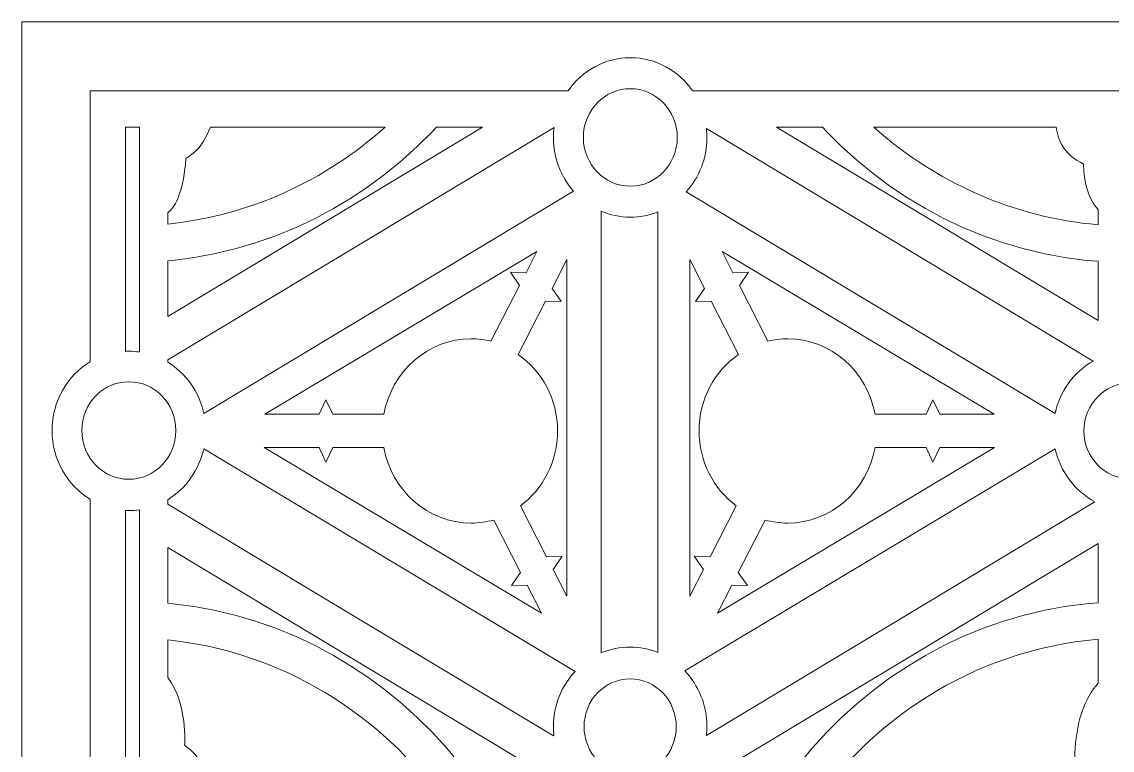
# Model space of a CAD drawing. Header units: centimetres. Extents: x 10.1 to 16.7, y -9.5 to 9.5.
# Drawn here: x 10.145 to 13.382, y 7.338 to 9.5 of the extents above; entities that cross this region are included whole.
import ezdxf

# ---------------------------------------------------------------- set-up
doc = ezdxf.new("R2010")
doc.units = ezdxf.units.CM
doc.header["$MEASUREMENT"] = 0
doc.layers.add('layer 1', color=7, linetype='Continuous')

msp = doc.modelspace()

# ---------------------------------------------------------------- linework, layer by layer
at = {"layer": 'layer 1', "color": 250, "lineweight": 9}
for points, knots in [([(10.14539, 9.49999), (10.14539, 9.49999), (16.7385, 9.49999), (16.7385, 9.49999), (16.7385, 9.49999), (16.7385, 9.49999), (16.7385, -9.50001), (16.7385, -9.50001), (16.7385, -9.50001), (16.7385, -9.50001), (10.14539, -9.50001), (10.14539, -9.50001), (10.14539, -9.50001), (10.14539, -9.50001), (10.14539, 9.49999), (10.14539, 9.49999)], [0, 0, 0, 0, 0.2, 0.2, 0.2, 0.2, 0.4, 0.4, 0.4, 0.4, 0.6, 0.6, 0.6, 0.6, 1, 1, 1, 1]), ([(11.7667, 9.29515), (11.8082, 9.35468), (11.87563, 9.39354), (11.95152, 9.39354), (11.95152, 9.39354), (12.02741, 9.39354), (12.09484, 9.35468), (12.13634, 9.29515)], [0, 0, 0, 0, 0.3333333, 0.3333333, 0.3333333, 0.3333333, 1, 1, 1, 1]), ([(10.34781, 8.49096), (10.34781, 8.49096), (10.34781, 9.29515), (10.34781, 9.29515), (10.34781, 9.29515), (10.34781, 9.29515), (11.7667, 9.29515), (11.7667, 9.29515)], [0, 0, 0, 0, 0.3333333, 0.3333333, 0.3333333, 0.3333333, 1, 1, 1, 1]), ([(12.09093, 9.15678), (12.09093, 9.07705), (12.02831, 9.01202), (11.95152, 9.01202), (11.95152, 9.01202), (11.87473, 9.01202), (11.81211, 9.07705), (11.81211, 9.15678), (11.81211, 9.15678), (11.81211, 9.23651), (11.87473, 9.30153), (11.95152, 9.30153), (11.95152, 9.30153), (12.02831, 9.30153), (12.09093, 9.23651), (12.09093, 9.15678)], [0, 0, 0, 0, 0.2, 0.2, 0.2, 0.2, 0.4, 0.4, 0.4, 0.4, 0.6, 0.6, 0.6, 0.6, 1, 1, 1, 1]), ([(10.45277, 8.52186), (10.45277, 8.52186), (10.45277, 9.18746), (10.45277, 9.18746), (10.45277, 9.18746), (10.45277, 9.18746), (10.49462, 9.18746), (10.49462, 9.18746), (10.49462, 9.18746), (10.49462, 9.18746), (10.49462, 8.51991), (10.49462, 8.51991)], [0, 0, 0, 0, 0.25, 0.25, 0.25, 0.25, 0.5, 0.5, 0.5, 0.5, 1, 1, 1, 1]), ([(10.57833, 8.93321), (10.59708, 8.94633), (10.62374, 8.98449), (10.63273, 9.09495), (10.63273, 9.09495), (10.63273, 9.09495), (10.68048, 9.11735), (10.705, 9.18746)], [0, 0, 0, 0, 0.3333333, 0.3333333, 0.3333333, 0.3333333, 1, 1, 1, 1]), ([(11.37599, 9.18746), (11.37599, 9.18746), (11.36443, 9.17485), (11.36443, 9.17485), (11.36443, 9.17485), (11.36443, 9.17485), (11.32018, 9.13085), (11.32018, 9.13085), (11.32018, 9.13085), (11.32018, 9.13085), (11.27392, 9.0891), (11.27392, 9.0891), (11.27392, 9.0891), (11.27392, 9.0891), (11.22575, 9.04963), (11.22575, 9.04963), (11.22575, 9.04963), (11.22575, 9.04963), (11.17582, 9.01256), (11.17582, 9.01256), (11.17582, 9.01256), (11.17582, 9.01256), (11.1241, 8.97795), (11.1241, 8.97795), (11.1241, 8.97795), (11.1241, 8.97795), (11.07071, 8.94591), (11.07071, 8.94591), (11.07071, 8.94591), (11.07071, 8.94591), (11.01574, 8.91651), (11.01574, 8.91651), (11.01574, 8.91651), (11.01574, 8.91651), (10.95927, 8.88982), (10.95927, 8.88982), (10.95927, 8.88982), (10.95927, 8.88982), (10.90138, 8.86598), (10.90138, 8.86598), (10.90138, 8.86598), (10.90138, 8.86598), (10.84216, 8.84502), (10.84216, 8.84502), (10.84216, 8.84502), (10.84216, 8.84502), (10.78165, 8.82704), (10.78165, 8.82704), (10.78165, 8.82704), (10.78165, 8.82704), (10.72002, 8.81216), (10.72002, 8.81216), (10.72002, 8.81216), (10.72002, 8.81216), (10.65725, 8.80042), (10.65725, 8.80042), (10.65725, 8.80042), (10.65725, 8.80042), (10.59356, 8.79196), (10.59356, 8.79196), (10.59356, 8.79196), (10.59356, 8.79196), (10.57833, 8.79073), (10.57833, 8.79073), (10.57833, 8.79073), (10.57833, 8.79073), (10.57833, 8.62551), (10.57833, 8.62551), (10.57833, 8.62551), (10.57833, 8.62551), (11.51267, 9.18746), (11.51267, 9.18746), (11.51267, 9.18746), (11.51267, 9.18746), (11.37599, 9.18746), (11.37599, 9.18746)], [0, 0, 0, 0, 0.05, 0.05, 0.05, 0.05, 0.1, 0.1, 0.1, 0.1, 0.15, 0.15, 0.15, 0.15, 0.2, 0.2, 0.2, 0.2, 0.25, 0.25, 0.25, 0.25, 0.3, 0.3, 0.3, 0.3, 0.35, 0.35, 0.35, 0.35, 0.4, 0.4, 0.4, 0.4, 0.45, 0.45, 0.45, 0.45, 0.5, 0.5, 0.5, 0.5, 0.55, 0.55, 0.55, 0.55, 0.6, 0.6, 0.6, 0.6, 0.65, 0.65, 0.65, 0.65, 0.7, 0.7, 0.7, 0.7, 0.75, 0.75, 0.75, 0.75, 0.8, 0.8, 0.8, 0.8, 0.85, 0.85, 0.85, 0.85, 0.9, 0.9, 0.9, 0.9, 1, 1, 1, 1]), ([(11.72517, 9.18588), (11.72517, 9.18588), (11.16434, 8.84859), (11.16434, 8.84859), (11.16434, 8.84859), (11.16434, 8.84859), (10.57833, 8.49614), (10.57833, 8.49614), (10.57833, 8.49614), (10.57833, 8.49614), (10.57833, 8.48975), (10.57833, 8.48975)], [0, 0, 0, 0, 0.25, 0.25, 0.25, 0.25, 0.5, 0.5, 0.5, 0.5, 1, 1, 1, 1]), ([(11.78328, 8.99693), (11.74611, 9.03905), (11.72339, 9.09511), (11.72339, 9.15652), (11.72339, 9.15652), (11.72339, 9.16645), (11.72399, 9.17625), (11.72517, 9.18588)], [0, 0, 0, 0, 0.3333333, 0.3333333, 0.3333333, 0.3333333, 1, 1, 1, 1]), ([(13.32505, 8.49292), (13.32505, 8.49292), (12.73369, 8.84859), (12.73369, 8.84859), (12.73369, 8.84859), (12.73369, 8.84859), (12.17748, 9.18314), (12.17748, 9.18314)], [0, 0, 0, 0, 0.3333333, 0.3333333, 0.3333333, 0.3333333, 1, 1, 1, 1]), ([(13.33998, 8.78912), (13.33998, 8.78912), (13.30447, 8.79196), (13.30447, 8.79196), (13.30447, 8.79196), (13.30447, 8.79196), (13.24075, 8.80042), (13.24075, 8.80042), (13.24075, 8.80042), (13.24075, 8.80042), (13.17804, 8.81216), (13.17804, 8.81216), (13.17804, 8.81216), (13.17804, 8.81216), (13.11638, 8.82704), (13.11638, 8.82704), (13.11638, 8.82704), (13.11638, 8.82704), (13.05588, 8.84502), (13.05588, 8.84502), (13.05588, 8.84502), (13.05588, 8.84502), (12.99665, 8.86598), (12.99665, 8.86598), (12.99665, 8.86598), (12.99665, 8.86598), (12.93876, 8.88982), (12.93876, 8.88982), (12.93876, 8.88982), (12.93876, 8.88982), (12.8823, 8.91651), (12.8823, 8.91651), (12.8823, 8.91651), (12.8823, 8.91651), (12.82733, 8.94591), (12.82733, 8.94591), (12.82733, 8.94591), (12.82733, 8.94591), (12.77396, 8.97795), (12.77396, 8.97795), (12.77396, 8.97795), (12.77396, 8.97795), (12.72222, 9.01256), (12.72222, 9.01256), (12.72222, 9.01256), (12.72222, 9.01256), (12.67225, 9.04963), (12.67225, 9.04963), (12.67225, 9.04963), (12.67225, 9.04963), (12.62411, 9.0891), (12.62411, 9.0891), (12.62411, 9.0891), (12.62411, 9.0891), (12.57786, 9.13085), (12.57786, 9.13085), (12.57786, 9.13085), (12.57786, 9.13085), (12.5336, 9.17485), (12.5336, 9.17485), (12.5336, 9.17485), (12.5336, 9.17485), (12.52204, 9.18746), (12.52204, 9.18746), (12.52204, 9.18746), (12.52204, 9.18746), (12.38536, 9.18746), (12.38536, 9.18746), (12.38536, 9.18746), (12.38536, 9.18746), (13.33998, 8.61331), (13.33998, 8.61331), (13.33998, 8.61331), (13.33998, 8.61331), (13.33998, 8.78912), (13.33998, 8.78912)], [0, 0, 0, 0, 0.05, 0.05, 0.05, 0.05, 0.1, 0.1, 0.1, 0.1, 0.15, 0.15, 0.15, 0.15, 0.2, 0.2, 0.2, 0.2, 0.25, 0.25, 0.25, 0.25, 0.3, 0.3, 0.3, 0.3, 0.35, 0.35, 0.35, 0.35, 0.4, 0.4, 0.4, 0.4, 0.45, 0.45, 0.45, 0.45, 0.5, 0.5, 0.5, 0.5, 0.55, 0.55, 0.55, 0.55, 0.6, 0.6, 0.6, 0.6, 0.65, 0.65, 0.65, 0.65, 0.7, 0.7, 0.7, 0.7, 0.75, 0.75, 0.75, 0.75, 0.8, 0.8, 0.8, 0.8, 0.85, 0.85, 0.85, 0.85, 0.9, 0.9, 0.9, 0.9, 1, 1, 1, 1]), ([(13.21536, 9.18746), (13.22067, 9.14712), (13.24106, 9.10398), (13.29685, 9.07789), (13.29685, 9.07789), (13.29685, 9.07789), (13.2955, 8.98957), (13.33998, 8.94253)], [0, 0, 0, 0, 0.3333333, 0.3333333, 0.3333333, 0.3333333, 1, 1, 1, 1]), ([(12.03292, 8.93583), (12.00751, 8.92563), (11.97995, 8.92002), (11.95116, 8.92002), (11.95116, 8.92002), (11.92073, 8.92002), (11.89168, 8.92628), (11.86511, 8.9376)], [0, 0, 0, 0, 0.3333333, 0.3333333, 0.3333333, 0.3333333, 1, 1, 1, 1]), ([(10.86685, 8.33492), (10.86685, 8.33492), (11.6743, 8.81798), (11.6743, 8.81798), (11.6743, 8.81798), (11.6743, 8.81798), (11.64202, 8.75504), (11.64202, 8.75504), (11.64202, 8.75504), (11.64202, 8.75504), (11.59545, 8.75661), (11.59545, 8.75661), (11.59545, 8.75661), (11.59545, 8.75661), (11.62273, 8.71739), (11.62273, 8.71739), (11.62273, 8.71739), (11.62273, 8.71739), (11.53801, 8.55204), (11.53801, 8.55204)], [0, 0, 0, 0, 0.1666667, 0.1666667, 0.1666667, 0.1666667, 0.3333333, 0.3333333, 0.3333333, 0.3333333, 0.5, 0.5, 0.5, 0.5, 0.6666667, 0.6666667, 0.6666667, 0.6666667, 1, 1, 1, 1]), ([(13.03115, 8.33492), (13.03115, 8.33492), (12.22374, 8.81798), (12.22374, 8.81798), (12.22374, 8.81798), (12.22374, 8.81798), (12.25602, 8.75504), (12.25602, 8.75504), (12.25602, 8.75504), (12.25602, 8.75504), (12.30258, 8.75661), (12.30258, 8.75661), (12.30258, 8.75661), (12.30258, 8.75661), (12.2753, 8.71739), (12.2753, 8.71739), (12.2753, 8.71739), (12.2753, 8.71739), (12.36005, 8.55204), (12.36005, 8.55204)], [0, 0, 0, 0, 0.1666667, 0.1666667, 0.1666667, 0.1666667, 0.3333333, 0.3333333, 0.3333333, 0.3333333, 0.5, 0.5, 0.5, 0.5, 0.6666667, 0.6666667, 0.6666667, 0.6666667, 1, 1, 1, 1]), ([(11.61862, 8.51261), (11.61862, 8.51261), (11.69983, 8.67099), (11.69983, 8.67099), (11.69983, 8.67099), (11.69983, 8.67099), (11.7464, 8.6694), (11.7464, 8.6694), (11.7464, 8.6694), (11.7464, 8.6694), (11.71912, 8.70864), (11.71912, 8.70864), (11.71912, 8.70864), (11.71912, 8.70864), (11.76315, 8.79456), (11.76315, 8.79456)], [0, 0, 0, 0, 0.2, 0.2, 0.2, 0.2, 0.4, 0.4, 0.4, 0.4, 0.6, 0.6, 0.6, 0.6, 1, 1, 1, 1]), ([(11.76315, 8.79456), (11.76315, 8.79456), (11.76315, 7.79483), (11.76315, 7.79483), (11.76315, 7.79483), (11.76315, 7.79483), (11.72239, 7.87442), (11.72239, 7.87442), (11.72239, 7.87442), (11.72239, 7.87442), (11.74965, 7.91366), (11.74965, 7.91366), (11.74965, 7.91366), (11.74965, 7.91366), (11.70309, 7.91207), (11.70309, 7.91207), (11.70309, 7.91207), (11.70309, 7.91207), (11.62548, 8.06343), (11.62548, 8.06343)], [0, 0, 0, 0, 0.1666667, 0.1666667, 0.1666667, 0.1666667, 0.3333333, 0.3333333, 0.3333333, 0.3333333, 0.5, 0.5, 0.5, 0.5, 0.6666667, 0.6666667, 0.6666667, 0.6666667, 1, 1, 1, 1]), ([(12.12802, 8.79456), (12.12802, 8.79456), (12.12802, 7.79483), (12.12802, 7.79483), (12.12802, 7.79483), (12.12802, 7.79483), (12.16879, 7.87442), (12.16879, 7.87442), (12.16879, 7.87442), (12.16879, 7.87442), (12.14152, 7.91366), (12.14152, 7.91366), (12.14152, 7.91366), (12.14152, 7.91366), (12.18808, 7.91207), (12.18808, 7.91207), (12.18808, 7.91207), (12.18808, 7.91207), (12.26568, 8.06343), (12.26568, 8.06343)], [0, 0, 0, 0, 0.1666667, 0.1666667, 0.1666667, 0.1666667, 0.3333333, 0.3333333, 0.3333333, 0.3333333, 0.5, 0.5, 0.5, 0.5, 0.6666667, 0.6666667, 0.6666667, 0.6666667, 1, 1, 1, 1]), ([(12.27255, 8.51261), (12.27255, 8.51261), (12.19134, 8.67099), (12.19134, 8.67099), (12.19134, 8.67099), (12.19134, 8.67099), (12.14478, 8.6694), (12.14478, 8.6694), (12.14478, 8.6694), (12.14478, 8.6694), (12.17206, 8.70864), (12.17206, 8.70864), (12.17206, 8.70864), (12.17206, 8.70864), (12.12802, 8.79456), (12.12802, 8.79456)], [0, 0, 0, 0, 0.2, 0.2, 0.2, 0.2, 0.4, 0.4, 0.4, 0.4, 0.6, 0.6, 0.6, 0.6, 1, 1, 1, 1]), ([(11.53801, 8.55204), (11.51906, 8.55655), (11.49935, 8.55894), (11.47915, 8.55894), (11.47915, 8.55894), (11.35038, 8.55894), (11.24268, 8.46207), (11.22018, 8.33492)], [0, 0, 0, 0, 0.3333333, 0.3333333, 0.3333333, 0.3333333, 1, 1, 1, 1]), ([(12.36005, 8.55204), (12.37898, 8.55655), (12.39869, 8.55894), (12.41887, 8.55894), (12.41887, 8.55894), (12.54766, 8.55894), (12.65536, 8.46207), (12.67785, 8.33492)], [0, 0, 0, 0, 0.3333333, 0.3333333, 0.3333333, 0.3333333, 1, 1, 1, 1]), ([(10.49462, 8.51991), (10.48444, 8.52136), (10.47409, 8.52213), (10.46355, 8.52213), (10.46355, 8.52213), (10.45992, 8.52213), (10.45635, 8.52203), (10.45277, 8.52186)], [0, 0, 0, 0, 0.3333333, 0.3333333, 0.3333333, 0.3333333, 1, 1, 1, 1]), ([(11.62548, 8.06343), (11.69206, 8.11313), (11.7356, 8.19423), (11.7356, 8.28556), (11.7356, 8.28556), (11.7356, 8.37997), (11.68909, 8.46346), (11.61862, 8.51261)], [0, 0, 0, 0, 0.3333333, 0.3333333, 0.3333333, 0.3333333, 1, 1, 1, 1]), ([(12.26568, 8.06343), (12.19911, 8.11313), (12.15558, 8.19423), (12.15558, 8.28556), (12.15558, 8.28556), (12.15558, 8.37997), (12.20208, 8.46346), (12.27255, 8.51261)], [0, 0, 0, 0, 0.3333333, 0.3333333, 0.3333333, 0.3333333, 1, 1, 1, 1]), ([(10.34781, 8.08267), (10.28041, 8.12389), (10.23503, 8.20002), (10.23503, 8.28682), (10.23503, 8.28682), (10.23503, 8.37363), (10.28041, 8.44974), (10.34781, 8.49096)], [0, 0, 0, 0, 0.3333333, 0.3333333, 0.3333333, 0.3333333, 1, 1, 1, 1]), ([(10.60245, 8.28682), (10.60245, 8.20709), (10.53983, 8.14207), (10.46304, 8.14207), (10.46304, 8.14207), (10.38624, 8.14207), (10.32363, 8.20709), (10.32363, 8.28682), (10.32363, 8.28682), (10.32363, 8.36654), (10.38624, 8.43158), (10.46304, 8.43158), (10.46304, 8.43158), (10.53983, 8.43158), (10.60245, 8.36654), (10.60245, 8.28682)], [0, 0, 0, 0, 0.2, 0.2, 0.2, 0.2, 0.4, 0.4, 0.4, 0.4, 0.6, 0.6, 0.6, 0.6, 1, 1, 1, 1]), ([(13.57128, 8.28562), (13.57128, 8.20738), (13.50982, 8.14358), (13.43449, 8.14358), (13.43449, 8.14358), (13.35913, 8.14358), (13.29769, 8.20738), (13.29769, 8.28562), (13.29769, 8.28562), (13.29769, 8.36386), (13.35913, 8.42768), (13.43449, 8.42768), (13.43449, 8.42768), (13.50982, 8.42768), (13.57128, 8.36386), (13.57128, 8.28562)], [0, 0, 0, 0, 0.2, 0.2, 0.2, 0.2, 0.4, 0.4, 0.4, 0.4, 0.6, 0.6, 0.6, 0.6, 1, 1, 1, 1]), ([(11.22018, 8.33492), (11.22018, 8.33492), (11.06877, 8.33492), (11.06877, 8.33492), (11.06877, 8.33492), (11.06877, 8.33492), (11.04821, 8.37836), (11.04821, 8.37836), (11.04821, 8.37836), (11.04821, 8.37836), (11.02769, 8.33492), (11.02769, 8.33492), (11.02769, 8.33492), (11.02769, 8.33492), (10.86685, 8.33492), (10.86685, 8.33492)], [0, 0, 0, 0, 0.2, 0.2, 0.2, 0.2, 0.4, 0.4, 0.4, 0.4, 0.6, 0.6, 0.6, 0.6, 1, 1, 1, 1]), ([(12.67785, 8.33492), (12.67785, 8.33492), (12.82927, 8.33492), (12.82927, 8.33492), (12.82927, 8.33492), (12.82927, 8.33492), (12.84982, 8.37836), (12.84982, 8.37836), (12.84982, 8.37836), (12.84982, 8.37836), (12.87035, 8.33492), (12.87035, 8.33492), (12.87035, 8.33492), (12.87035, 8.33492), (13.03115, 8.33492), (13.03115, 8.33492)], [0, 0, 0, 0, 0.2, 0.2, 0.2, 0.2, 0.4, 0.4, 0.4, 0.4, 0.6, 0.6, 0.6, 0.6, 1, 1, 1, 1]), ([(11.68791, 7.74491), (11.68791, 7.74491), (10.86522, 8.23618), (10.86522, 8.23618), (10.86522, 8.23618), (10.86522, 8.23618), (11.02769, 8.23618), (11.02769, 8.23618), (11.02769, 8.23618), (11.02769, 8.23618), (11.04821, 8.19274), (11.04821, 8.19274), (11.04821, 8.19274), (11.04821, 8.19274), (11.06877, 8.23618), (11.06877, 8.23618), (11.06877, 8.23618), (11.06877, 8.23618), (11.22018, 8.23618), (11.22018, 8.23618)], [0, 0, 0, 0, 0.1666667, 0.1666667, 0.1666667, 0.1666667, 0.3333333, 0.3333333, 0.3333333, 0.3333333, 0.5, 0.5, 0.5, 0.5, 0.6666667, 0.6666667, 0.6666667, 0.6666667, 1, 1, 1, 1]), ([(11.22018, 8.23618), (11.24268, 8.10903), (11.35038, 8.01216), (11.47915, 8.01216), (11.47915, 8.01216), (11.50233, 8.01216), (11.52482, 8.01531), (11.54624, 8.02121)], [0, 0, 0, 0, 0.3333333, 0.3333333, 0.3333333, 0.3333333, 1, 1, 1, 1]), ([(12.21012, 7.74491), (12.21012, 7.74491), (13.03282, 8.23618), (13.03282, 8.23618), (13.03282, 8.23618), (13.03282, 8.23618), (12.87035, 8.23618), (12.87035, 8.23618), (12.87035, 8.23618), (12.87035, 8.23618), (12.84982, 8.19274), (12.84982, 8.19274), (12.84982, 8.19274), (12.84982, 8.19274), (12.82927, 8.23618), (12.82927, 8.23618), (12.82927, 8.23618), (12.82927, 8.23618), (12.67785, 8.23618), (12.67785, 8.23618)], [0, 0, 0, 0, 0.1666667, 0.1666667, 0.1666667, 0.1666667, 0.3333333, 0.3333333, 0.3333333, 0.3333333, 0.5, 0.5, 0.5, 0.5, 0.6666667, 0.6666667, 0.6666667, 0.6666667, 1, 1, 1, 1]), ([(12.67785, 8.23618), (12.65536, 8.10903), (12.54766, 8.01216), (12.41887, 8.01216), (12.41887, 8.01216), (12.39571, 8.01216), (12.37321, 8.01531), (12.35178, 8.02121)], [0, 0, 0, 0, 0.3333333, 0.3333333, 0.3333333, 0.3333333, 1, 1, 1, 1]), ([(10.57833, 8.0815), (10.57833, 8.0815), (10.57833, 8.06867), (10.57833, 8.06867), (10.57833, 8.06867), (10.57833, 8.06867), (11.16434, 7.71622), (11.16434, 7.71622), (11.16434, 7.71622), (11.16434, 7.71622), (11.72323, 7.38009), (11.72323, 7.38009), (11.72323, 7.38009), (11.72323, 7.38009), (11.7248, 7.38121), (11.7248, 7.38121)], [0, 0, 0, 0, 0.2, 0.2, 0.2, 0.2, 0.4, 0.4, 0.4, 0.4, 0.6, 0.6, 0.6, 0.6, 1, 1, 1, 1]), ([(12.17753, 7.3817), (12.17753, 7.3817), (12.73369, 7.71622), (12.73369, 7.71622), (12.73369, 7.71622), (12.73369, 7.71622), (13.33065, 8.07524), (13.33065, 8.07524)], [0, 0, 0, 0, 0.3333333, 0.3333333, 0.3333333, 0.3333333, 1, 1, 1, 1]), ([(10.49462, 8.05135), (10.48446, 8.04989), (10.47409, 8.04913), (10.46355, 8.04913), (10.46355, 8.04913), (10.45992, 8.04913), (10.45635, 8.04922), (10.45277, 8.0494)], [0, 0, 0, 0, 0.3333333, 0.3333333, 0.3333333, 0.3333333, 1, 1, 1, 1]), ([(11.54624, 8.02121), (11.54624, 8.02121), (11.62599, 7.8657), (11.62599, 7.8657), (11.62599, 7.8657), (11.62599, 7.8657), (11.59872, 7.82644), (11.59872, 7.82644), (11.59872, 7.82644), (11.59872, 7.82644), (11.64528, 7.82803), (11.64528, 7.82803), (11.64528, 7.82803), (11.64528, 7.82803), (11.68791, 7.74491), (11.68791, 7.74491)], [0, 0, 0, 0, 0.2, 0.2, 0.2, 0.2, 0.4, 0.4, 0.4, 0.4, 0.6, 0.6, 0.6, 0.6, 1, 1, 1, 1]), ([(12.35178, 8.02121), (12.35178, 8.02121), (12.27204, 7.8657), (12.27204, 7.8657), (12.27204, 7.8657), (12.27204, 7.8657), (12.29932, 7.82644), (12.29932, 7.82644), (12.29932, 7.82644), (12.29932, 7.82644), (12.25275, 7.82803), (12.25275, 7.82803), (12.25275, 7.82803), (12.25275, 7.82803), (12.21012, 7.74491), (12.21012, 7.74491)], [0, 0, 0, 0, 0.2, 0.2, 0.2, 0.2, 0.4, 0.4, 0.4, 0.4, 0.6, 0.6, 0.6, 0.6, 1, 1, 1, 1]), ([(10.57833, 7.77407), (10.57833, 7.77407), (10.59354, 7.77285), (10.59354, 7.77285), (10.59354, 7.77285), (10.59354, 7.77285), (10.65725, 7.76438), (10.65725, 7.76438), (10.65725, 7.76438), (10.65725, 7.76438), (10.72002, 7.75265), (10.72002, 7.75265), (10.72002, 7.75265), (10.72002, 7.75265), (10.78165, 7.73775), (10.78165, 7.73775), (10.78165, 7.73775), (10.78165, 7.73775), (10.84216, 7.71979), (10.84216, 7.71979), (10.84216, 7.71979), (10.84216, 7.71979), (10.90138, 7.69883), (10.90138, 7.69883), (10.90138, 7.69883), (10.90138, 7.69883), (10.95927, 7.67498), (10.95927, 7.67498), (10.95927, 7.67498), (10.95927, 7.67498), (11.01574, 7.64831), (11.01574, 7.64831), (11.01574, 7.64831), (11.01574, 7.64831), (11.07071, 7.6189), (11.07071, 7.6189), (11.07071, 7.6189), (11.07071, 7.6189), (11.1241, 7.58685), (11.1241, 7.58685), (11.1241, 7.58685), (11.1241, 7.58685), (11.17582, 7.55225), (11.17582, 7.55225), (11.17582, 7.55225), (11.17582, 7.55225), (11.22575, 7.51518), (11.22575, 7.51518), (11.22575, 7.51518), (11.22575, 7.51518), (11.27392, 7.47571), (11.27392, 7.47571), (11.27392, 7.47571), (11.27392, 7.47571), (11.32018, 7.43395), (11.32018, 7.43395), (11.32018, 7.43395), (11.32018, 7.43395), (11.36443, 7.38996), (11.36443, 7.38996), (11.36443, 7.38996), (11.36443, 7.38996), (11.40667, 7.34382), (11.40667, 7.34382), (11.40667, 7.34382), (11.40667, 7.34382), (11.44673, 7.29564), (11.44673, 7.29564), (11.44673, 7.29564), (11.44673, 7.29564), (11.48461, 7.24548), (11.48461, 7.24548), (11.48461, 7.24548), (11.48461, 7.24548), (11.49125, 7.23573), (11.49125, 7.23573), (11.49125, 7.23573), (11.49125, 7.23573), (11.6175, 7.31429), (11.6175, 7.31429), (11.6175, 7.31429), (11.6175, 7.31429), (10.57833, 7.93929), (10.57833, 7.93929), (10.57833, 7.93929), (10.57833, 7.93929), (10.57833, 7.77407), (10.57833, 7.77407)], [0, 0, 0, 0, 0.0434783, 0.0434783, 0.0434783, 0.0434783, 0.0869565, 0.0869565, 0.0869565, 0.0869565, 0.1304348, 0.1304348, 0.1304348, 0.1304348, 0.173913, 0.173913, 0.173913, 0.173913, 0.2173913, 0.2173913, 0.2173913, 0.2173913, 0.2608696, 0.2608696, 0.2608696, 0.2608696, 0.3043478, 0.3043478, 0.3043478, 0.3043478, 0.3478261, 0.3478261, 0.3478261, 0.3478261, 0.3913043, 0.3913043, 0.3913043, 0.3913043, 0.4347826, 0.4347826, 0.4347826, 0.4347826, 0.4782609, 0.4782609, 0.4782609, 0.4782609, 0.5217391, 0.5217391, 0.5217391, 0.5217391, 0.5652174, 0.5652174, 0.5652174, 0.5652174, 0.6086957, 0.6086957, 0.6086957, 0.6086957, 0.6521739, 0.6521739, 0.6521739, 0.6521739, 0.6956522, 0.6956522, 0.6956522, 0.6956522, 0.7391304, 0.7391304, 0.7391304, 0.7391304, 0.7826087, 0.7826087, 0.7826087, 0.7826087, 0.826087, 0.826087, 0.826087, 0.826087, 0.8695652, 0.8695652, 0.8695652, 0.8695652, 0.9130435, 0.9130435, 0.9130435, 0.9130435, 1, 1, 1, 1]), ([(12.3668, 7.17549), (12.3668, 7.17549), (12.37788, 7.19342), (12.37788, 7.19342), (12.37788, 7.19342), (12.37788, 7.19342), (12.41342, 7.24548), (12.41342, 7.24548), (12.41342, 7.24548), (12.41342, 7.24548), (12.4513, 7.29564), (12.4513, 7.29564), (12.4513, 7.29564), (12.4513, 7.29564), (12.49137, 7.34382), (12.49137, 7.34382), (12.49137, 7.34382), (12.49137, 7.34382), (12.5336, 7.38996), (12.5336, 7.38996), (12.5336, 7.38996), (12.5336, 7.38996), (12.57786, 7.43395), (12.57786, 7.43395), (12.57786, 7.43395), (12.57786, 7.43395), (12.62411, 7.47571), (12.62411, 7.47571), (12.62411, 7.47571), (12.62411, 7.47571), (12.67225, 7.51518), (12.67225, 7.51518), (12.67225, 7.51518), (12.67225, 7.51518), (12.72222, 7.55225), (12.72222, 7.55225), (12.72222, 7.55225), (12.72222, 7.55225), (12.77396, 7.58685), (12.77396, 7.58685), (12.77396, 7.58685), (12.77396, 7.58685), (12.82733, 7.6189), (12.82733, 7.6189), (12.82733, 7.6189), (12.82733, 7.6189), (12.8823, 7.64831), (12.8823, 7.64831), (12.8823, 7.64831), (12.8823, 7.64831), (12.93876, 7.67498), (12.93876, 7.67498), (12.93876, 7.67498), (12.93876, 7.67498), (12.99665, 7.69883), (12.99665, 7.69883), (12.99665, 7.69883), (12.99665, 7.69883), (13.05588, 7.71979), (13.05588, 7.71979), (13.05588, 7.71979), (13.05588, 7.71979), (13.11638, 7.73775), (13.11638, 7.73775), (13.11638, 7.73775), (13.11638, 7.73775), (13.17804, 7.75265), (13.17804, 7.75265), (13.17804, 7.75265), (13.17804, 7.75265), (13.24075, 7.76438), (13.24075, 7.76438), (13.24075, 7.76438), (13.24075, 7.76438), (13.30447, 7.77285), (13.30447, 7.77285), (13.30447, 7.77285), (13.30447, 7.77285), (13.33998, 7.77569), (13.33998, 7.77569), (13.33998, 7.77569), (13.33998, 7.77569), (13.33998, 7.95149), (13.33998, 7.95149), (13.33998, 7.95149), (13.33998, 7.95149), (12.20816, 7.27076), (12.20816, 7.27076), (12.20816, 7.27076), (12.20816, 7.27076), (12.3668, 7.17549), (12.3668, 7.17549)], [0, 0, 0, 0, 0.0416667, 0.0416667, 0.0416667, 0.0416667, 0.0833333, 0.0833333, 0.0833333, 0.0833333, 0.125, 0.125, 0.125, 0.125, 0.1666667, 0.1666667, 0.1666667, 0.1666667, 0.2083333, 0.2083333, 0.2083333, 0.2083333, 0.25, 0.25, 0.25, 0.25, 0.2916667, 0.2916667, 0.2916667, 0.2916667, 0.3333333, 0.3333333, 0.3333333, 0.3333333, 0.375, 0.375, 0.375, 0.375, 0.4166667, 0.4166667, 0.4166667, 0.4166667, 0.4583333, 0.4583333, 0.4583333, 0.4583333, 0.5, 0.5, 0.5, 0.5, 0.5416667, 0.5416667, 0.5416667, 0.5416667, 0.5833333, 0.5833333, 0.5833333, 0.5833333, 0.625, 0.625, 0.625, 0.625, 0.6666667, 0.6666667, 0.6666667, 0.6666667, 0.7083333, 0.7083333, 0.7083333, 0.7083333, 0.75, 0.75, 0.75, 0.75, 0.7916667, 0.7916667, 0.7916667, 0.7916667, 0.8333333, 0.8333333, 0.8333333, 0.8333333, 0.875, 0.875, 0.875, 0.875, 0.9166667, 0.9166667, 0.9166667, 0.9166667, 1, 1, 1, 1]), ([(11.86511, 7.62656), (11.89168, 7.63788), (11.92073, 7.64413), (11.95116, 7.64413), (11.95116, 7.64413), (11.97995, 7.64413), (12.00751, 7.63853), (12.03292, 7.62831)], [0, 0, 0, 0, 0.3333333, 0.3333333, 0.3333333, 0.3333333, 1, 1, 1, 1]), ([(11.32121, 7.12992), (11.12149, 7.161), (11.08999, 7.04784), (11.08999, 7.04784), (11.08999, 7.04784), (10.94968, 7.08632), (10.91262, 6.98463), (10.91262, 6.98463), (10.91262, 6.98463), (10.72732, 7.02585), (10.7882, 6.84443), (10.7882, 6.84443), (10.7882, 6.84443), (10.81202, 6.79221), (10.71144, 6.79495), (10.71144, 6.79495), (10.71144, 6.79495), (10.68579, 6.79912), (10.66698, 6.79575), (10.65315, 6.789), (10.65315, 6.789), (10.65461, 6.81461), (10.64859, 6.83737), (10.63065, 6.85356), (10.63065, 6.85356), (10.63065, 6.85356), (10.57919, 6.90685), (10.69656, 6.9303), (10.69656, 6.9303), (10.69656, 6.9303), (10.80363, 7.00067), (10.68419, 7.12646), (10.68419, 7.12646), (10.68419, 7.12646), (10.73154, 7.28636), (10.6286, 7.35244), (10.6286, 7.35244), (10.6286, 7.35244), (10.63864, 7.47742), (10.57833, 7.55336)], [0, 0, 0, 0, 0.0909091, 0.0909091, 0.0909091, 0.0909091, 0.1818182, 0.1818182, 0.1818182, 0.1818182, 0.2727273, 0.2727273, 0.2727273, 0.2727273, 0.3636364, 0.3636364, 0.3636364, 0.3636364, 0.4545455, 0.4545455, 0.4545455, 0.4545455, 0.5454545, 0.5454545, 0.5454545, 0.5454545, 0.6363636, 0.6363636, 0.6363636, 0.6363636, 0.7272727, 0.7272727, 0.7272727, 0.7272727, 0.8181818, 0.8181818, 0.8181818, 0.8181818, 1, 1, 1, 1]), ([(11.7248, 7.38121), (11.72387, 7.38988), (11.72339, 7.3987), (11.72339, 7.40763), (11.72339, 7.40763), (11.72339, 7.47127), (11.7478, 7.52919), (11.78742, 7.57177)], [0, 0, 0, 0, 0.3333333, 0.3333333, 0.3333333, 0.3333333, 1, 1, 1, 1]), ([(12.08792, 7.40763), (12.08792, 7.32939), (12.02648, 7.26558), (11.95116, 7.26558), (11.95116, 7.26558), (11.8758, 7.26558), (11.81433, 7.32939), (11.81433, 7.40763), (11.81433, 7.40763), (11.81433, 7.48587), (11.8758, 7.54968), (11.95116, 7.54968), (11.95116, 7.54968), (12.02648, 7.54968), (12.08792, 7.48587), (12.08792, 7.40763)], [0, 0, 0, 0, 0.2, 0.2, 0.2, 0.2, 0.4, 0.4, 0.4, 0.4, 0.6, 0.6, 0.6, 0.6, 1, 1, 1, 1]), ([(13.33998, 7.53657), (13.30219, 7.49505), (13.27227, 7.42451), (13.27008, 7.30554), (13.27008, 7.30554), (13.27008, 7.30554), (13.13213, 7.22452), (13.18567, 7.10727), (13.18567, 7.10727), (13.18567, 7.10727), (13.07443, 6.99214), (13.18358, 6.95803), (13.18358, 6.95803), (13.18358, 6.95803), (13.29887, 6.98146), (13.29477, 6.93244), (13.29477, 6.93244), (13.29477, 6.93244), (13.268, 6.82159), (13.23713, 6.79173), (13.23713, 6.79173), (13.23713, 6.79173), (13.18358, 6.82796), (13.0868, 6.82371), (13.0868, 6.82371), (13.0868, 6.82371), (13.04153, 6.8429), (13.07859, 6.87488), (13.07859, 6.87488), (13.07859, 6.87488), (13.16092, 6.94097), (13.03121, 6.99), (13.03121, 6.99), (13.03121, 6.99), (12.9921, 7.02624), (12.92209, 6.98362), (12.92209, 6.98362), (12.92209, 6.98362), (12.82533, 7.10087), (12.76765, 7.02411), (12.76765, 7.02411), (12.76765, 7.02411), (12.63201, 7.16253), (12.54476, 7.06793)], [0, 0, 0, 0, 0.0833333, 0.0833333, 0.0833333, 0.0833333, 0.1666667, 0.1666667, 0.1666667, 0.1666667, 0.25, 0.25, 0.25, 0.25, 0.3333333, 0.3333333, 0.3333333, 0.3333333, 0.4166667, 0.4166667, 0.4166667, 0.4166667, 0.5, 0.5, 0.5, 0.5, 0.5833333, 0.5833333, 0.5833333, 0.5833333, 0.6666667, 0.6666667, 0.6666667, 0.6666667, 0.75, 0.75, 0.75, 0.75, 0.8333333, 0.8333333, 0.8333333, 0.8333333, 1, 1, 1, 1])]:
    msp.add_open_spline(points, degree=3, knots=knots, dxfattribs=at)
for points in [[(12.13634, 9.29515), (12.13634, 9.29515), (14.74346, 9.29515), (14.74346, 9.29515)], [(11.22384, 9.18746), (11.04644, 9.02898), (10.82326, 8.92469), (10.57833, 8.89964)], [(10.705, 9.18746), (10.705, 9.18746), (11.22384, 9.18746), (11.22384, 9.18746)], [(12.17748, 9.18314), (12.17841, 9.1744), (12.17891, 9.16553), (12.17891, 9.15652)], [(13.33998, 8.89775), (13.08711, 8.91898), (12.85649, 9.02461), (12.67419, 9.18746)], [(12.67419, 9.18746), (12.67419, 9.18746), (13.21536, 9.18746), (13.21536, 9.18746)], [(12.17891, 9.15652), (12.17891, 9.0943), (12.15555, 9.03757), (12.1175, 8.99527)], [(10.68579, 8.33744), (10.68579, 8.33744), (11.78328, 8.99693), (11.78328, 8.99693)], [(12.1175, 8.99527), (12.1175, 8.99527), (13.21227, 8.33744), (13.21227, 8.33744)], [(10.57833, 8.89964), (10.57833, 8.89964), (10.57833, 8.93321), (10.57833, 8.93321)], [(11.86511, 8.9376), (11.86511, 8.9376), (11.86511, 7.62656), (11.86511, 7.62656)], [(12.03292, 7.62831), (12.03292, 7.62831), (12.03292, 8.93583), (12.03292, 8.93583)], [(13.33998, 8.94253), (13.33998, 8.94253), (13.33998, 8.89775), (13.33998, 8.89775)], [(10.57833, 8.48975), (10.632, 8.45707), (10.67176, 8.40223), (10.68579, 8.33744)], [(13.21227, 8.33744), (13.22674, 8.40435), (13.26867, 8.46066), (13.32505, 8.49292)], [(10.68554, 8.23268), (10.67128, 8.16841), (10.63166, 8.114), (10.57833, 8.0815)], [(11.78742, 7.57177), (11.78742, 7.57177), (10.68554, 8.23268), (10.68554, 8.23268)], [(13.21249, 8.23268), (13.21249, 8.23268), (12.11334, 7.5734), (12.11334, 7.5734)], [(13.33065, 8.07524), (13.27177, 8.10673), (13.2277, 8.16409), (13.21249, 8.23268)], [(10.34781, 6.65608), (10.34781, 6.65608), (10.34781, 8.08267), (10.34781, 8.08267)], [(10.45277, 8.0494), (10.45277, 8.0494), (10.45277, 6.68798), (10.45277, 6.68798)], [(10.49462, 6.68605), (10.49462, 6.68605), (10.49462, 8.05135), (10.49462, 8.05135)], [(10.57833, 7.66517), (10.9142, 7.63082), (11.20917, 7.4475), (11.40126, 7.17973)], [(10.57833, 7.55336), (10.57833, 7.55336), (10.57833, 7.66517), (10.57833, 7.66517)], [(12.45698, 7.12056), (12.65021, 7.4259), (12.97146, 7.6361), (13.33998, 7.66705)], [(13.33998, 7.66705), (13.33998, 7.66705), (13.33998, 7.53657), (13.33998, 7.53657)], [(12.11334, 7.5734), (12.15383, 7.53066), (12.17891, 7.47209), (12.17891, 7.40763)], [(12.17891, 7.40763), (12.17891, 7.39887), (12.17843, 7.39022), (12.17753, 7.3817)]]:
    msp.add_open_spline(points, degree=3, dxfattribs=at)

doc.saveas('drawing.dxf')
